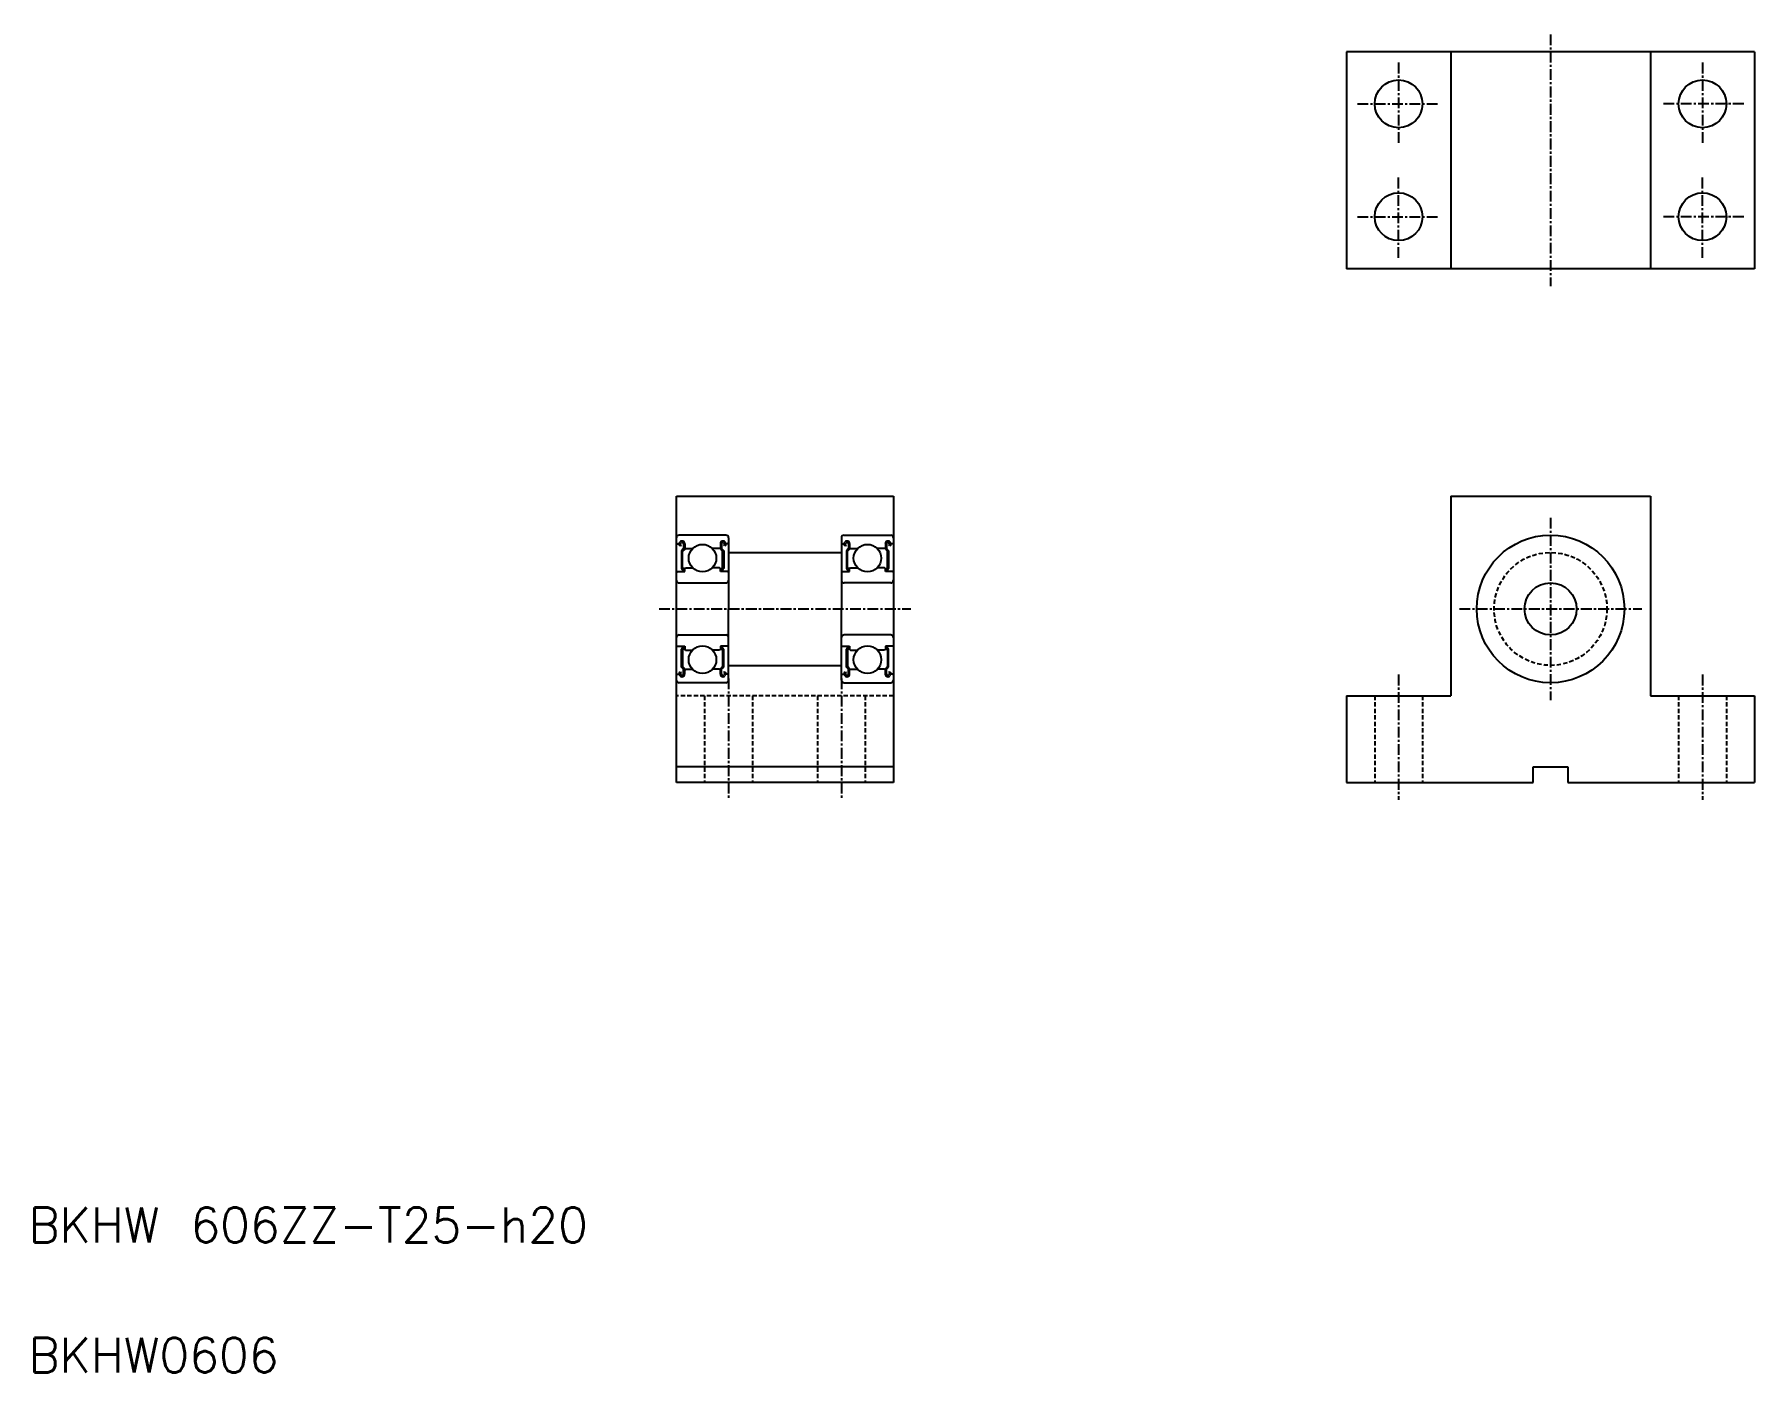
# Model space of a CAD drawing. Extents: x 11 to 209, y 10 to 164.
import ezdxf

# ---------------------------------------------------------------- set-up
doc = ezdxf.new("R2010")
doc.units = 0
doc.linetypes.add('CENTER', pattern=[2, 1.25, -0.25, 0.25, -0.25])
doc.linetypes.add('DASHED', pattern=[0.75, 0.5, -0.25])
doc.layers.get('0').update_dxf_attribs({"linetype": 'CONTINUOUS'})
doc.layers.add('CENTER', color=1, linetype='CENTER')
doc.styles.get("Standard").update_dxf_attribs({"font": 'txt.shx', "width": 0.7, "bigfont": 'bigfont.shx'})

msp = doc.modelspace()

# ---------------------------------------------------------------- linework, layer by layer
at = {"color": 7, "linetype": 'CONTINUOUS'}
for p, q in [((208.8, 162.15), (161.8, 162.15)), ((161.8, 162.15), (161.8, 137.15)), ((173.8, 162.15), (173.8, 137.15)), ((196.8, 162.15), (196.8, 137.15)), ((208.8, 162.15), (208.8, 137.15)), ((208.8, 137.15), (161.8, 137.15)), ((84.63, 77.97), (84.63, 110.97)), ((84.63, 110.97), (109.63, 110.97)), ((109.63, 110.97), (109.63, 77.97)), ((173.8, 110.97), (173.8, 87.97)), ((173.8, 110.97), (196.8, 110.97)), ((196.8, 110.97), (196.8, 87.97)), ((84.63, 105.57), (84.73, 105.47)), ((84.73, 105.47), (84.95, 105.47)), ((90.33, 106.47), (84.93, 106.47)), ((84.95, 105.47), (85.05, 105.65)), ((84.99, 105.3), (85.1, 105.24)), ((85.06, 105.41), (85.16, 105.58)), ((85.17, 105.35), (85.06, 105.41)), ((85.1, 105.24), (85.17, 105.35)), ((85.45, 105.51), (85.45, 104.92)), ((85.58, 105.51), (85.58, 104.87)), ((85.58, 105.02), (85.68, 104.92)), ((89.69, 105.02), (89.59, 104.92)), ((89.69, 105.51), (89.69, 104.87)), ((89.82, 105.51), (89.82, 104.92)), ((90.1, 105.35), (90.21, 105.41)), ((90.17, 105.24), (90.1, 105.35)), ((90.21, 105.41), (90.11, 105.58)), ((90.27, 105.3), (90.17, 105.24)), ((90.32, 105.47), (90.22, 105.65)), ((90.53, 105.47), (90.32, 105.47)), ((90.63, 105.57), (90.53, 105.47)), ((90.63, 106.17), (90.63, 97.97)), ((103.63, 106.17), (103.63, 97.97)), ((103.63, 105.57), (103.73, 105.47)), ((103.73, 105.47), (103.95, 105.47)), ((103.93, 106.47), (109.33, 106.47)), ((103.95, 105.47), (104.05, 105.65)), ((103.99, 105.3), (104.1, 105.24)), ((104.06, 105.41), (104.16, 105.58)), ((104.17, 105.35), (104.06, 105.41)), ((104.1, 105.24), (104.17, 105.35)), ((104.45, 105.51), (104.45, 104.92)), ((104.58, 105.51), (104.58, 104.87)), ((104.58, 105.02), (104.68, 104.92)), ((108.69, 105.02), (108.59, 104.92)), ((108.69, 105.51), (108.69, 104.87)), ((108.82, 105.51), (108.82, 104.92)), ((109.1, 105.35), (109.21, 105.41)), ((109.17, 105.24), (109.1, 105.35)), ((109.21, 105.41), (109.11, 105.58)), ((109.27, 105.3), (109.17, 105.24)), ((109.32, 105.47), (109.22, 105.65)), ((109.53, 105.47), (109.32, 105.47)), ((109.63, 105.57), (109.53, 105.47)), ((85.45, 104.92), (85.2, 104.67)), ((85.2, 104.67), (85.2, 102.62)), ((85.58, 104.87), (85.33, 104.62)), ((85.33, 102.62), (85.33, 104.62)), ((85.68, 104.92), (86.49, 104.92)), ((89.59, 104.92), (88.78, 104.92)), ((89.69, 104.87), (89.94, 104.62)), ((89.82, 104.92), (90.07, 104.67)), ((89.94, 102.62), (89.94, 104.62)), ((90.07, 104.67), (90.07, 102.62)), ((90.63, 104.47), (103.63, 104.47)), ((104.45, 104.92), (104.2, 104.67)), ((104.2, 104.67), (104.2, 102.62)), ((104.58, 104.87), (104.33, 104.62)), ((104.33, 102.62), (104.33, 104.62)), ((104.68, 104.92), (105.49, 104.92)), ((108.59, 104.92), (107.78, 104.92)), ((108.69, 104.87), (108.94, 104.62)), ((108.82, 104.92), (109.07, 104.67)), ((108.94, 102.62), (108.94, 104.62)), ((109.07, 104.67), (109.07, 102.62)), ((84.63, 102.17), (84.73, 102.27)), ((84.73, 102.27), (85.58, 102.27)), ((85.51, 102.62), (85.33, 102.62)), ((85.33, 102.49), (85.51, 102.49)), ((85.51, 102.49), (85.51, 102.62)), ((85.58, 102.62), (85.68, 102.72)), ((85.58, 102.27), (85.58, 102.62)), ((85.68, 102.72), (86.49, 102.72)), ((89.59, 102.72), (88.78, 102.72)), ((89.69, 102.62), (89.59, 102.72)), ((89.69, 102.27), (89.69, 102.62)), ((90.53, 102.27), (89.69, 102.27)), ((89.76, 102.49), (89.76, 102.62)), ((89.76, 102.62), (89.94, 102.62)), ((89.94, 102.49), (89.76, 102.49)), ((90.63, 102.17), (90.53, 102.27)), ((103.63, 102.17), (103.73, 102.27)), ((103.73, 102.27), (104.58, 102.27)), ((104.51, 102.62), (104.33, 102.62)), ((104.33, 102.49), (104.51, 102.49)), ((104.51, 102.49), (104.51, 102.62)), ((104.58, 102.62), (104.68, 102.72)), ((104.58, 102.27), (104.58, 102.62)), ((104.68, 102.72), (105.49, 102.72)), ((108.59, 102.72), (107.78, 102.72)), ((108.69, 102.62), (108.59, 102.72)), ((108.69, 102.27), (108.69, 102.62)), ((109.53, 102.27), (108.69, 102.27)), ((108.76, 102.62), (108.94, 102.62)), ((108.76, 102.49), (108.76, 102.62)), ((108.94, 102.49), (108.76, 102.49)), ((109.63, 102.17), (109.53, 102.27)), ((84.93, 100.97), (90.33, 100.97)), ((109.33, 100.97), (103.93, 100.97)), ((90.63, 89.77), (90.63, 97.97)), ((103.63, 89.77), (103.63, 97.97)), ((84.63, 93.77), (84.73, 93.67)), ((84.73, 93.67), (85.58, 93.67)), ((84.93, 94.97), (90.33, 94.97)), ((85.2, 91.27), (85.2, 93.33)), ((85.33, 93.45), (85.51, 93.45)), ((85.51, 93.33), (85.33, 93.33)), ((85.33, 93.33), (85.33, 91.33)), ((85.51, 93.45), (85.51, 93.33)), ((85.58, 93.67), (85.58, 93.32)), ((85.58, 93.32), (85.68, 93.22)), ((85.68, 93.22), (86.49, 93.22)), ((89.59, 93.22), (88.78, 93.22)), ((89.69, 93.32), (89.59, 93.22)), ((90.53, 93.67), (89.69, 93.67)), ((89.69, 93.67), (89.69, 93.32)), ((89.76, 93.45), (89.76, 93.33)), ((89.94, 93.45), (89.76, 93.45)), ((89.76, 93.33), (89.94, 93.33)), ((89.94, 93.33), (89.94, 91.33)), ((90.07, 91.27), (90.07, 93.33)), ((90.63, 93.77), (90.53, 93.67)), ((103.63, 93.77), (103.73, 93.67)), ((103.73, 93.67), (104.58, 93.67)), ((109.33, 94.97), (103.93, 94.97)), ((104.2, 91.27), (104.2, 93.33)), ((104.33, 93.45), (104.51, 93.45)), ((104.51, 93.33), (104.33, 93.33)), ((104.33, 93.33), (104.33, 91.33)), ((104.51, 93.45), (104.51, 93.33)), ((104.58, 93.67), (104.58, 93.32)), ((104.58, 93.32), (104.68, 93.22)), ((104.68, 93.22), (105.49, 93.22)), ((108.59, 93.22), (107.78, 93.22)), ((108.69, 93.32), (108.59, 93.22)), ((109.53, 93.67), (108.69, 93.67)), ((108.69, 93.67), (108.69, 93.32)), ((108.94, 93.45), (108.76, 93.45)), ((108.76, 93.45), (108.76, 93.33)), ((108.76, 93.33), (108.94, 93.33)), ((108.94, 93.33), (108.94, 91.33)), ((109.07, 91.27), (109.07, 93.33)), ((109.63, 93.77), (109.53, 93.67)), ((85.45, 91.02), (85.2, 91.27)), ((85.58, 91.08), (85.33, 91.33)), ((89.69, 91.08), (89.94, 91.33)), ((89.82, 91.02), (90.07, 91.27)), ((90.63, 91.47), (103.63, 91.47)), ((104.45, 91.02), (104.2, 91.27)), ((104.58, 91.08), (104.33, 91.33)), ((108.69, 91.08), (108.94, 91.33)), ((108.82, 91.02), (109.07, 91.27)), ((84.63, 90.37), (84.73, 90.47)), ((84.73, 90.47), (84.95, 90.47)), ((90.33, 89.47), (84.93, 89.47)), ((84.95, 90.47), (85.05, 90.3)), ((84.99, 90.65), (85.1, 90.71)), ((85.17, 90.6), (85.06, 90.54)), ((85.06, 90.54), (85.16, 90.36)), ((85.1, 90.71), (85.17, 90.6)), ((85.45, 90.44), (85.45, 91.02)), ((85.58, 90.44), (85.58, 91.08)), ((85.58, 90.92), (85.68, 91.02)), ((85.68, 91.02), (86.49, 91.02)), ((89.59, 91.02), (88.78, 91.02)), ((89.69, 90.92), (89.59, 91.02)), ((89.69, 90.44), (89.69, 91.08)), ((89.82, 90.44), (89.82, 91.02)), ((90.17, 90.71), (90.1, 90.6)), ((90.1, 90.6), (90.21, 90.54)), ((90.21, 90.54), (90.11, 90.36)), ((90.27, 90.65), (90.17, 90.71)), ((90.32, 90.47), (90.22, 90.3)), ((90.53, 90.47), (90.32, 90.47)), ((90.63, 90.37), (90.53, 90.47)), ((103.63, 90.37), (103.73, 90.47)), ((103.73, 90.47), (103.95, 90.47)), ((103.93, 89.47), (109.33, 89.47)), ((103.95, 90.47), (104.05, 90.3)), ((103.99, 90.65), (104.1, 90.71)), ((104.17, 90.6), (104.06, 90.54)), ((104.06, 90.54), (104.16, 90.36)), ((104.1, 90.71), (104.17, 90.6)), ((104.45, 90.44), (104.45, 91.02)), ((104.58, 90.44), (104.58, 91.08)), ((104.58, 90.92), (104.68, 91.02)), ((104.68, 91.02), (105.49, 91.02)), ((108.59, 91.02), (107.78, 91.02)), ((108.69, 90.92), (108.59, 91.02)), ((108.69, 90.44), (108.69, 91.08)), ((108.82, 90.44), (108.82, 91.02)), ((109.17, 90.71), (109.1, 90.6)), ((109.1, 90.6), (109.21, 90.54)), ((109.21, 90.54), (109.11, 90.36)), ((109.27, 90.65), (109.17, 90.71)), ((109.32, 90.47), (109.22, 90.3)), ((109.53, 90.47), (109.32, 90.47)), ((109.63, 90.37), (109.53, 90.47)), ((161.8, 87.97), (173.8, 87.97)), ((161.8, 87.97), (161.8, 77.97)), ((196.8, 87.97), (208.8, 87.97)), ((208.8, 87.97), (208.8, 77.97)), ((84.63, 86.22), (84.63, 86.22)), ((109.63, 79.77), (84.63, 79.77)), ((183.3, 77.97), (183.3, 79.77)), ((183.3, 79.77), (187.3, 79.77)), ((187.3, 79.77), (187.3, 77.97)), ((109.63, 77.97), (84.63, 77.97)), ((161.8, 77.97), (183.3, 77.97)), ((187.3, 77.97), (208.8, 77.97))]:
    msp.add_line(p, q, dxfattribs=at)
at = {"color": 3, "linetype": 'DASHED'}
for p, q in [((109.63, 87.97), (84.63, 87.97)), ((87.88, 87.97), (87.88, 77.97)), ((93.38, 87.97), (93.38, 77.97)), ((100.88, 87.97), (100.88, 77.97)), ((106.38, 87.97), (106.38, 77.97)), ((165.05, 87.97), (165.05, 77.97)), ((170.55, 87.97), (170.55, 77.97)), ((200.05, 87.97), (200.05, 77.97)), ((205.55, 87.97), (205.55, 77.97))]:
    msp.add_line(p, q, dxfattribs=at)
at = {"color": 7, "linetype": 'CONTINUOUS'}
for centre, radius in [((167.8, 156.15), 2.75), ((202.8, 156.15), 2.75), ((167.8, 143.15), 2.75), ((202.8, 143.15), 2.75), ((87.63, 103.82), 1.59), ((106.63, 103.82), 1.59), ((185.3, 97.97), 8.5), ((185.3, 97.97), 3), ((87.63, 92.12), 1.59), ((106.63, 92.12), 1.59)]:
    msp.add_circle(centre, radius, dxfattribs=at)
at = {"color": 3, "linetype": 'DASHED'}
msp.add_circle((185.3, 97.97), 6.5, dxfattribs=at)
at = {"color": 7, "linetype": 'CONTINUOUS'}
for centre, radius, start, end in [((84.93, 106.17), 0.3, 90, 180), ((85.06, 105.41), 0.126, 149.9926, 240.0026), ((85.29, 105.51), 0.282, 0, 150.0017), ((85.29, 105.51), 0.156, 0, 150.0019), ((89.97, 105.51), 0.282, 29.9983, 180), ((89.97, 105.51), 0.156, 29.9981, 180), ((90.21, 105.41), 0.126, 299.9974, 30.0074), ((90.33, 106.17), 0.3, 0, 90), ((103.93, 106.17), 0.3, 90, 180), ((104.06, 105.41), 0.126, 149.9926, 240.0026), ((104.29, 105.51), 0.282, 0, 150.0017), ((104.29, 105.51), 0.156, 0, 150.0019), ((108.97, 105.51), 0.282, 29.9983, 180), ((108.97, 105.51), 0.156, 29.9981, 180), ((109.21, 105.41), 0.126, 299.9974, 30.0074), ((109.33, 106.17), 0.3, 0, 90), ((84.93, 101.27), 0.3, 180, 270), ((85.33, 102.62), 0.126, 180.0001, 270), ((89.94, 102.62), 0.126, 270, 360), ((90.33, 101.27), 0.3, 270, 0), ((103.93, 101.27), 0.3, 180, 270), ((104.33, 102.62), 0.126, 180, 270), ((108.94, 102.62), 0.126, 270, 359.9999), ((109.33, 101.27), 0.3, 270, 0), ((84.93, 94.67), 0.3, 90, 180), ((85.33, 93.33), 0.126, 90, 180), ((89.94, 93.33), 0.126, 0.0001, 90), ((90.33, 94.67), 0.3, 0, 90), ((103.93, 94.67), 0.3, 90, 180), ((104.33, 93.33), 0.126, 90, 179.9999), ((108.94, 93.33), 0.126, 0, 90), ((109.33, 94.67), 0.3, 0, 90), ((84.93, 89.77), 0.3, 180, 270), ((85.06, 90.54), 0.126, 119.9974, 210.0074), ((85.29, 90.44), 0.282, 209.9983, 0), ((85.29, 90.44), 0.156, 209.9981, 0), ((89.97, 90.44), 0.282, 180, 330.0017), ((89.97, 90.44), 0.156, 180, 330.0019), ((90.21, 90.54), 0.126, 329.9926, 60.0026), ((90.33, 89.77), 0.3, 270, 0), ((103.93, 89.77), 0.3, 180, 270), ((104.06, 90.54), 0.126, 119.9974, 210.0074), ((104.29, 90.44), 0.282, 209.9983, 0), ((104.29, 90.44), 0.156, 209.9981, 0), ((108.97, 90.44), 0.282, 180, 330.0017), ((108.97, 90.44), 0.156, 180, 330.0019), ((109.21, 90.54), 0.126, 329.9926, 60.0026), ((109.33, 89.77), 0.3, 270, 0)]:
    msp.add_arc(centre, radius, start, end, dxfattribs=at)
at = {"layer": 'CENTER', "color": 1, "linetype": 'CENTER'}
for p, q in [((185.3, 164.15), (185.3, 135.15)), ((167.8, 160.9), (167.8, 151.4)), ((202.8, 160.9), (202.8, 151.4)), ((163.05, 156.15), (172.55, 156.15)), ((207.55, 156.15), (198.05, 156.15)), ((167.8, 138.4), (167.8, 147.9)), ((202.8, 138.4), (202.8, 147.9)), ((163.05, 143.15), (172.55, 143.15)), ((207.55, 143.15), (198.05, 143.15)), ((185.3, 108.47), (185.3, 87.47)), ((82.63, 97.97), (111.63, 97.97)), ((174.8, 97.97), (195.8, 97.97)), ((90.63, 89.97), (90.63, 75.97)), ((103.63, 89.97), (103.63, 75.97)), ((167.8, 90.4), (167.8, 75.97)), ((202.8, 90.4), (202.8, 75.97))]:
    msp.add_line(p, q, dxfattribs=at)

# ---------------------------------------------------------------- texts
at = {"color": 7, "linetype": 'CONTINUOUS'}
for s, p in [('BKHW 606ZZ-T25-h20', (10, 25)), ('BKHW0606', (10, 10))]:
    msp.add_text(s, height=4, dxfattribs=at).set_placement(p)

doc.saveas('drawing.dxf')
